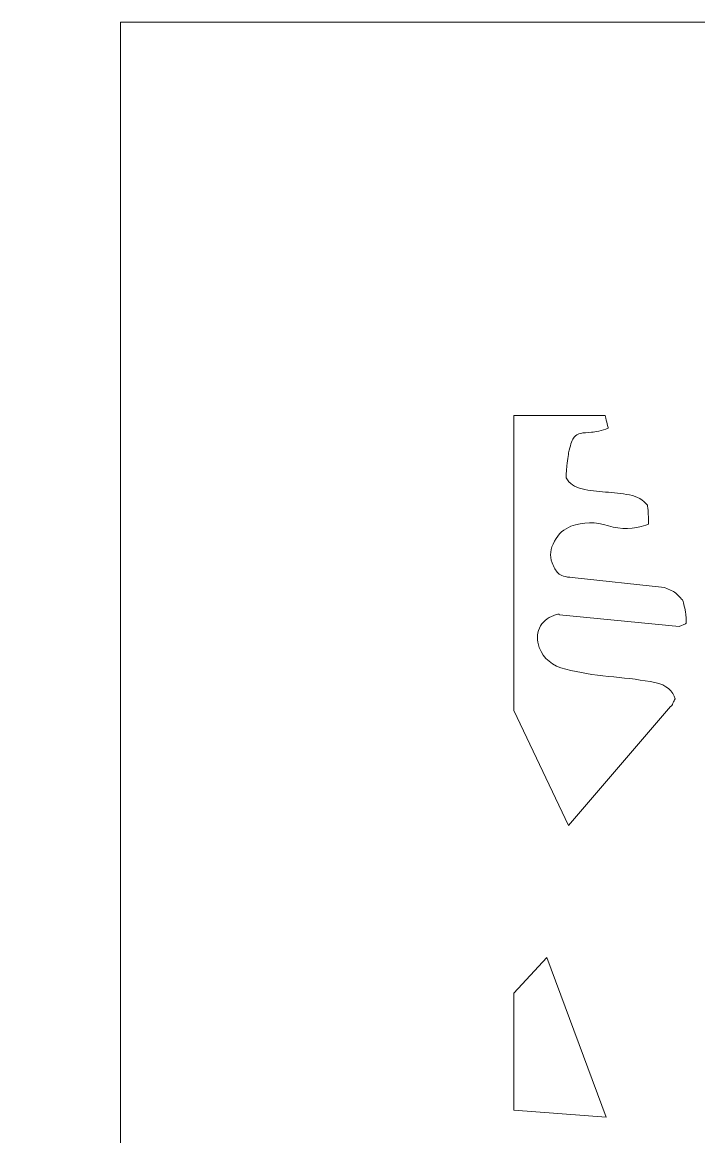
# Model space of a CAD drawing. Header units: centimetres. Extents: x -43.9 to 15.3, y -19.6 to 14.4.
# Drawn here: x -6.923 to -4.858, y 10.98 to 14.38 of the extents above; entities that cross this region are included whole.
import ezdxf

# ---------------------------------------------------------------- set-up
doc = ezdxf.new("R2010")
doc.units = ezdxf.units.CM
doc.header["$MEASUREMENT"] = 0
doc.layers.add('Capa 1', color=7, linetype='Continuous')

msp = doc.modelspace()

# ---------------------------------------------------------------- linework, layer by layer
at = {"layer": 'Capa 1', "lineweight": 9}
msp.add_open_spline([(-6.62257, -19.31961), (-6.62257, -19.31961), (-6.62257, -9.61961), (-6.62257, -9.61961), (-6.62257, -9.61961), (-6.62257, -9.61961), (-6.92257, -9.61961), (-6.92257, -9.61961), (-6.92257, -9.61961), (-6.92257, -9.61961), (-6.92257, -9.01961), (-6.92257, -9.01961), (-6.92257, -9.01961), (-6.92257, -9.01961), (-6.62257, -9.01961), (-6.62257, -9.01961), (-6.62257, -9.01961), (-6.62257, -9.01961), (-6.62257, 2.13039), (-6.62257, 2.13039), (-6.62257, 2.13039), (-6.62257, 2.13039), (-6.92257, 2.13039), (-6.92257, 2.13039), (-6.92257, 2.13039), (-6.92257, 2.13039), (-6.92257, 2.73039), (-6.92257, 2.73039), (-6.92257, 2.73039), (-6.92257, 2.73039), (-6.62257, 2.73039), (-6.62257, 2.73039), (-6.62257, 2.73039), (-6.62257, 2.73039), (-6.62257, 14.38039), (-6.62257, 14.38039), (-6.62257, 14.38039), (-6.62257, 14.38039), (2.77743, 14.38039), (2.77743, 14.38039), (2.77743, 14.38039), (2.77743, 14.38039), (2.77743, 2.73039), (2.77743, 2.73039), (2.77743, 2.73039), (2.77743, 2.73039), (3.07743, 2.73039), (3.07743, 2.73039), (3.07743, 2.73039), (3.07743, 2.73039), (3.07743, 2.13039), (3.07743, 2.13039), (3.07743, 2.13039), (3.07743, 2.13039), (2.77743, 2.13039), (2.77743, 2.13039), (2.77743, 2.13039), (2.77743, 2.13039), (2.77743, -9.01961), (2.77743, -9.01961), (2.77743, -9.01961), (2.77743, -9.01961), (3.07743, -9.01961), (3.07743, -9.01961), (3.07743, -9.01961), (3.07743, -9.01961), (3.07743, -9.61961), (3.07743, -9.61961), (3.07743, -9.61961), (3.07743, -9.61961), (2.77743, -9.61961), (2.77743, -9.61961), (2.77743, -9.61961), (2.77743, -9.61961), (2.77743, -19.31961), (2.77743, -19.31961), (2.77743, -19.31961), (2.77743, -19.31961), (-6.62257, -19.31961), (-6.62257, -19.31961)], degree=3, knots=[0, 0, 0, 0, 0.047619, 0.047619, 0.047619, 0.047619, 0.0952381, 0.0952381, 0.0952381, 0.0952381, 0.1428571, 0.1428571, 0.1428571, 0.1428571, 0.1904762, 0.1904762, 0.1904762, 0.1904762, 0.2380952, 0.2380952, 0.2380952, 0.2380952, 0.2857143, 0.2857143, 0.2857143, 0.2857143, 0.3333333, 0.3333333, 0.3333333, 0.3333333, 0.3809524, 0.3809524, 0.3809524, 0.3809524, 0.4285714, 0.4285714, 0.4285714, 0.4285714, 0.4761905, 0.4761905, 0.4761905, 0.4761905, 0.5238095, 0.5238095, 0.5238095, 0.5238095, 0.5714286, 0.5714286, 0.5714286, 0.5714286, 0.6190476, 0.6190476, 0.6190476, 0.6190476, 0.6666667, 0.6666667, 0.6666667, 0.6666667, 0.7142857, 0.7142857, 0.7142857, 0.7142857, 0.7619048, 0.7619048, 0.7619048, 0.7619048, 0.8095238, 0.8095238, 0.8095238, 0.8095238, 0.8571429, 0.8571429, 0.8571429, 0.8571429, 0.9047619, 0.9047619, 0.9047619, 0.9047619, 1, 1, 1, 1], dxfattribs=at)
at = {"layer": 'Capa 1', "color": 1, "lineweight": 9}
for points, knots in [([(-5.42258, 12.2805), (-5.42258, 12.2805), (-5.42258, 13.18039), (-5.42258, 13.18039), (-5.42258, 13.18039), (-5.42258, 13.18039), (-5.1438, 13.18039), (-5.1438, 13.18039), (-5.1438, 13.18039), (-5.13904, 13.15899), (-5.13582, 13.14607), (-5.13417, 13.14161), (-5.13417, 13.14161), (-5.15529, 13.13375), (-5.17253, 13.12959), (-5.18587, 13.12914), (-5.18587, 13.12914), (-5.19921, 13.12869), (-5.21009, 13.12763), (-5.21849, 13.12601), (-5.21849, 13.12601), (-5.22691, 13.12438), (-5.23369, 13.12036), (-5.2388, 13.11395), (-5.2388, 13.11395), (-5.24391, 13.10754), (-5.24883, 13.09444), (-5.25349, 13.07469), (-5.25349, 13.07469), (-5.25582, 13.06481), (-5.25815, 13.0489), (-5.26054, 13.027), (-5.26054, 13.027), (-5.2629, 13.00509), (-5.26357, 12.99281), (-5.2626, 12.99017), (-5.2626, 12.99017), (-5.25309, 12.97268), (-5.23687, 12.96143), (-5.21399, 12.95643), (-5.21399, 12.95643), (-5.19109, 12.95143), (-5.16737, 12.94824), (-5.14281, 12.94686), (-5.14281, 12.94686), (-5.11827, 12.94546), (-5.09388, 12.94253), (-5.06968, 12.93802), (-5.06968, 12.93802), (-5.04546, 12.93352), (-5.02728, 12.923), (-5.01513, 12.90649), (-5.01513, 12.90649), (-5.01415, 12.90385), (-5.01319, 12.8952), (-5.01222, 12.88053), (-5.01222, 12.88053), (-5.01128, 12.86585), (-5.01115, 12.85541), (-5.01181, 12.84914), (-5.01181, 12.84914), (-5.01181, 12.84914), (-5.01973, 12.84619), (-5.01973, 12.84619), (-5.01973, 12.84619), (-5.05668, 12.83244), (-5.09475, 12.8318), (-5.13394, 12.84426), (-5.13394, 12.84426), (-5.17311, 12.85671), (-5.21119, 12.85607), (-5.24815, 12.84231), (-5.24815, 12.84231), (-5.26926, 12.83446), (-5.2861, 12.81918), (-5.29868, 12.79648), (-5.29868, 12.79648), (-5.31126, 12.77377), (-5.31363, 12.75186), (-5.30577, 12.73073), (-5.30577, 12.73073), (-5.30086, 12.71753), (-5.2947, 12.70707), (-5.2873, 12.6993), (-5.2873, 12.6993), (-5.27992, 12.69152), (-5.2655, 12.68714), (-5.24408, 12.68609), (-5.24408, 12.68609), (-5.24408, 12.68609), (-4.96238, 12.65572), (-4.96238, 12.65572), (-4.96238, 12.65572), (-4.96238, 12.65572), (-4.9352, 12.64329), (-4.9352, 12.64329), (-4.9352, 12.64329), (-4.9316, 12.64164), (-4.92609, 12.63693), (-4.91869, 12.62915), (-4.91869, 12.62915), (-4.91129, 12.62138), (-4.9076, 12.61751), (-4.9076, 12.61751), (-4.9076, 12.61751), (-4.90366, 12.60696), (-4.9005, 12.59236), (-4.89807, 12.57374), (-4.89807, 12.57374), (-4.89564, 12.55511), (-4.89577, 12.54531), (-4.89838, 12.54432), (-4.89838, 12.54432), (-4.89838, 12.54432), (-4.91817, 12.53696), (-4.91817, 12.53696), (-4.91817, 12.53696), (-4.91817, 12.53696), (-5.28294, 12.57247), (-5.28294, 12.57247), (-5.28294, 12.57247), (-5.28391, 12.57512), (-5.28969, 12.57447), (-5.30024, 12.57055), (-5.30024, 12.57055), (-5.32135, 12.56269), (-5.33604, 12.54972), (-5.34435, 12.53161), (-5.34435, 12.53161), (-5.35263, 12.5135), (-5.35284, 12.49389), (-5.34498, 12.47279), (-5.34498, 12.47279), (-5.33222, 12.43847), (-5.30516, 12.41623), (-5.26383, 12.40608), (-5.26383, 12.40608), (-5.22248, 12.39593), (-5.17924, 12.38872), (-5.13412, 12.38449), (-5.13412, 12.38449), (-5.08898, 12.38027), (-5.04646, 12.37503), (-5.0066, 12.36885), (-5.0066, 12.36885), (-4.96674, 12.36265), (-4.94239, 12.34767), (-4.93355, 12.32393), (-4.93355, 12.32393), (-4.93355, 12.32393), (-4.93062, 12.31601), (-4.93062, 12.31601), (-4.93062, 12.31601), (-4.93225, 12.31239), (-4.93433, 12.30785), (-4.93682, 12.30243), (-4.93682, 12.30243), (-4.93931, 12.297), (-4.94187, 12.29378), (-4.9445, 12.29281), (-4.9445, 12.29281), (-4.9445, 12.29281), (-5.25539, 11.92925), (-5.25539, 11.92925), (-5.25539, 11.92925), (-5.25539, 11.92925), (-5.42258, 12.2805), (-5.42258, 12.2805)], [0, 0, 0, 0, 0.0232558, 0.0232558, 0.0232558, 0.0232558, 0.0465116, 0.0465116, 0.0465116, 0.0465116, 0.0697674, 0.0697674, 0.0697674, 0.0697674, 0.0930233, 0.0930233, 0.0930233, 0.0930233, 0.1162791, 0.1162791, 0.1162791, 0.1162791, 0.1395349, 0.1395349, 0.1395349, 0.1395349, 0.1627907, 0.1627907, 0.1627907, 0.1627907, 0.1860465, 0.1860465, 0.1860465, 0.1860465, 0.2093023, 0.2093023, 0.2093023, 0.2093023, 0.2325581, 0.2325581, 0.2325581, 0.2325581, 0.255814, 0.255814, 0.255814, 0.255814, 0.2790698, 0.2790698, 0.2790698, 0.2790698, 0.3023256, 0.3023256, 0.3023256, 0.3023256, 0.3255814, 0.3255814, 0.3255814, 0.3255814, 0.3488372, 0.3488372, 0.3488372, 0.3488372, 0.372093, 0.372093, 0.372093, 0.372093, 0.3953488, 0.3953488, 0.3953488, 0.3953488, 0.4186047, 0.4186047, 0.4186047, 0.4186047, 0.4418605, 0.4418605, 0.4418605, 0.4418605, 0.4651163, 0.4651163, 0.4651163, 0.4651163, 0.4883721, 0.4883721, 0.4883721, 0.4883721, 0.5116279, 0.5116279, 0.5116279, 0.5116279, 0.5348837, 0.5348837, 0.5348837, 0.5348837, 0.5581395, 0.5581395, 0.5581395, 0.5581395, 0.5813953, 0.5813953, 0.5813953, 0.5813953, 0.6046512, 0.6046512, 0.6046512, 0.6046512, 0.627907, 0.627907, 0.627907, 0.627907, 0.6511628, 0.6511628, 0.6511628, 0.6511628, 0.6744186, 0.6744186, 0.6744186, 0.6744186, 0.6976744, 0.6976744, 0.6976744, 0.6976744, 0.7209302, 0.7209302, 0.7209302, 0.7209302, 0.744186, 0.744186, 0.744186, 0.744186, 0.7674419, 0.7674419, 0.7674419, 0.7674419, 0.7906977, 0.7906977, 0.7906977, 0.7906977, 0.8139535, 0.8139535, 0.8139535, 0.8139535, 0.8372093, 0.8372093, 0.8372093, 0.8372093, 0.8604651, 0.8604651, 0.8604651, 0.8604651, 0.8837209, 0.8837209, 0.8837209, 0.8837209, 0.9069767, 0.9069767, 0.9069767, 0.9069767, 0.9302326, 0.9302326, 0.9302326, 0.9302326, 0.9534884, 0.9534884, 0.9534884, 0.9534884, 1, 1, 1, 1]), ([(-5.42258, 11.06063), (-5.42258, 11.06063), (-5.42258, 11.4179), (-5.42258, 11.4179), (-5.42258, 11.4179), (-5.42258, 11.4179), (-5.32168, 11.52602), (-5.32168, 11.52602), (-5.32168, 11.52602), (-5.32168, 11.52602), (-5.14048, 11.0391), (-5.14048, 11.0391), (-5.14048, 11.0391), (-5.14048, 11.0391), (-5.42258, 11.06063), (-5.42258, 11.06063)], [0, 0, 0, 0, 0.2, 0.2, 0.2, 0.2, 0.4, 0.4, 0.4, 0.4, 0.6, 0.6, 0.6, 0.6, 1, 1, 1, 1])]:
    msp.add_open_spline(points, degree=3, knots=knots, dxfattribs=at)

doc.saveas('drawing.dxf')
